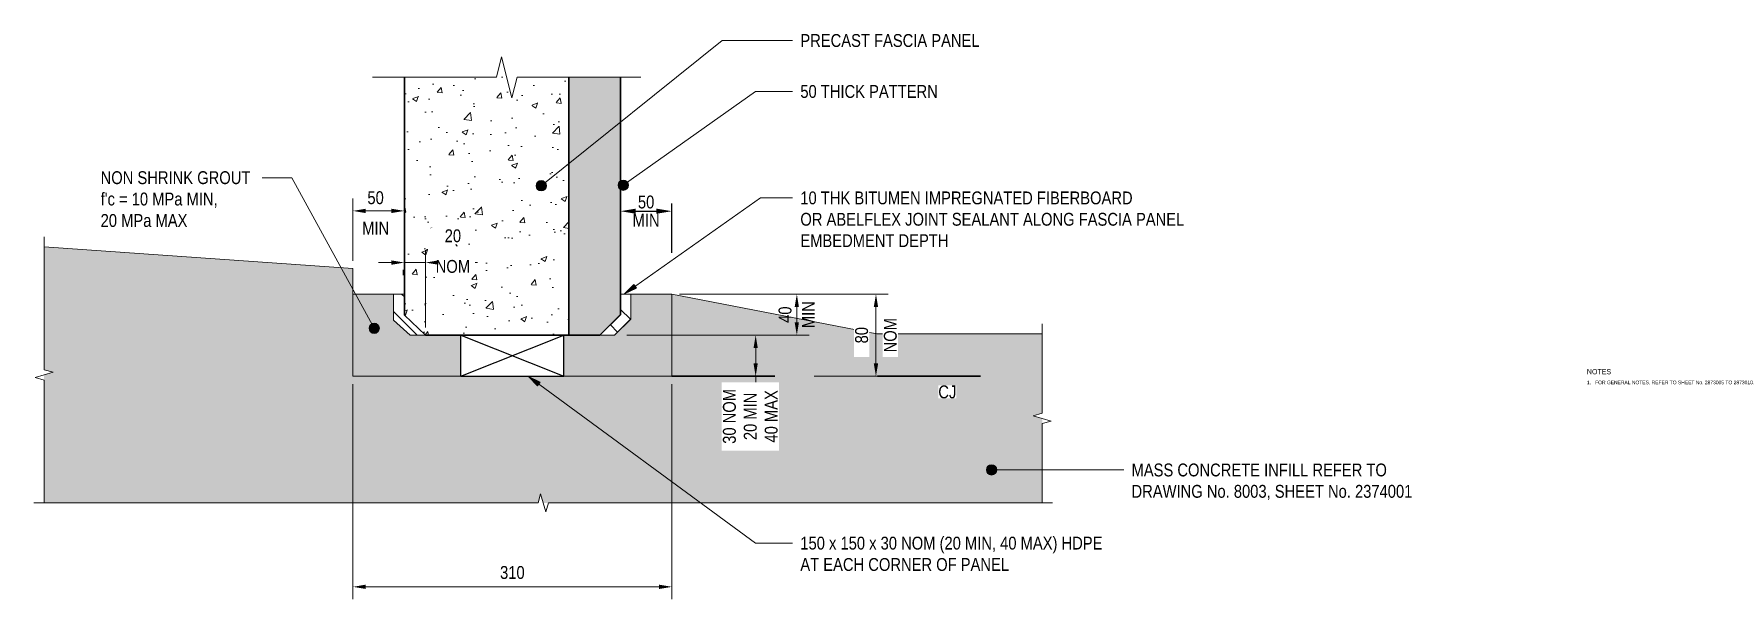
# Model space of a CAD drawing. Header units: metres. Extents: x 2.13 to 8.43, y 2.45 to 4.36.
# Drawn here: x 6.786 to 8.433, y 2.449 to 2.999 of the extents above; entities that cross this region are included whole.
import ezdxf

# ---------------------------------------------------------------- set-up
doc = ezdxf.new("R2010")
doc.units = ezdxf.units.M
doc.linetypes.add('Dash - Tight', pattern=[0.0045, 0.003, -0.0015])
doc.layers.get('Defpoints').update_dxf_attribs({"color": 41})
for name, color, linetype, lineweight in [('A-ANNO-DIMS', 7, 'Continuous', 9), ('A-DETL', 7, 'Continuous', 13), ('A-DETL-GENF', 7, 'Continuous', 9), ('G-ANNO-TEXT', 7, 'Continuous', 9)]:
    doc.layers.add(name, color=color, linetype=linetype, lineweight=lineweight)
doc.styles.add('Arial Narrow', font='ARIALN.TTF', dxfattribs={"height": 0.0125})
doc.styles.add('Arial Narrow_1', font='ARIALN.TTF', dxfattribs={"height": 0.0035})
doc.styles.add('Arial Narrow_2', font='ARIALN.TTF', dxfattribs={"height": 0.005})
doc.dimstyles.new('____ddd____', dxfattribs={"dimscale": 0.3048, "dimtxt": 0.012793, "dimasz": 0.049213, "dimexe": 0.024606, "dimexo": 0.016404, "dimgap": 0.008202, "dimtad": 1, "dimdec": 0, "dimlfac": 1000, "dimzin": 0, "dimdsep": 46, "dimtxsty": 'Arial Narrow', "dimsah": 1, "dimcen": 0.09, "dimaunit": 1, "dimadec": 4, "dimazin": 0, "dimtfac": 1, "dimtdec": 4, "dimtix": 1, "dimtmove": 0, "dimatfit": 3, "dimfxl": 1, "dimtvp": 1, "dimtolj": 1, "dimtzin": 0, "dimarcsym": 2})
doc.dimstyles.new('Dimension_Standard_O__mm_', dxfattribs={"dimscale": 0.3048, "dimtxt": 0.012793, "dimasz": 0.04101, "dimexe": 0.03937, "dimexo": 0.024606, "dimgap": 0.024606, "dimtad": 1, "dimdec": 0, "dimlfac": 1000, "dimzin": 0, "dimdsep": 46, "dimtxsty": 'Arial Narrow', "dimsah": 1, "dimcen": 0.09, "dimaunit": 1, "dimadec": 4, "dimazin": 0, "dimtfac": 1, "dimtdec": 4, "dimtix": 1, "dimtmove": 0, "dimatfit": 3, "dimfxl": 1, "dimtvp": 1, "dimtfill": 1, "dimtolj": 1, "dimtzin": 0, "dimlwd": 18, "dimlwe": 18, "dimarcsym": 2})
doc.dimstyles.new('Dimension_Standard_O__mm__1', dxfattribs={"dimscale": 0.3048, "dimtxt": 0.012793, "dimasz": 0.04101, "dimexe": 0.03937, "dimexo": 0.024606, "dimgap": 0.024606, "dimtad": 1, "dimdec": 0, "dimlfac": 1000, "dimzin": 0, "dimdsep": 46, "dimtxsty": 'Arial Narrow', "dimsah": 1, "dimcen": 0.09, "dimaunit": 1, "dimadec": 4, "dimazin": 0, "dimtfac": 1, "dimtdec": 4, "dimtix": 1, "dimtmove": 2, "dimatfit": 3, "dimfxl": 1, "dimtvp": 1, "dimtfill": 1, "dimtolj": 1, "dimtzin": 0, "dimlwd": 18, "dimlwe": 18, "dimarcsym": 2})
doc.dimstyles.new('Dimension_Standard_T__mm_', dxfattribs={"dimscale": 0.3048, "dimtxt": 0.012793, "dimasz": 0.04101, "dimexe": 0.03937, "dimexo": 0.024606, "dimgap": 0.016404, "dimtad": 1, "dimdec": 0, "dimlfac": 1000, "dimzin": 0, "dimdsep": 46, "dimtxsty": 'Arial Narrow', "dimsah": 1, "dimcen": 0.09, "dimaunit": 1, "dimadec": 4, "dimazin": 0, "dimtfac": 1, "dimtdec": 4, "dimtix": 1, "dimtmove": 0, "dimatfit": 3, "dimfxl": 1, "dimtvp": 1, "dimtolj": 1, "dimtzin": 0, "dimlwd": 18, "dimlwe": 18, "dimarcsym": 2})
pattern_1 = [(135, (6.696415, 0), (-0.01237437, -0.01237437), [])]

# ---------------------------------------------------------------- blocks, each defined once
blk = doc.blocks.new('BREAK LINE - INPUT VIEW SCALE_R13 - Std Break-8014834-DRG-2873197 - DETAIL A')
at = {"layer": 'A-DETL-GENF'}
for p, q in [((0.1055, 0.02), (0.1005, 0)), ((0.1155, -0.02), (0.1055, 0.02)), ((0.1005, 0), (-0.02, 0)), ((0.1205, 0), (0.1155, -0.02)), ((0.241, 0), (0.1205, 0))]:
    blk.add_line(p, q, dxfattribs=at)
blk = doc.blocks.new('SC_DET_BREAK LINE - Std Break-8015548-DRG-2873197 - DETAIL A')
at = {"layer": 'A-DETL-GENF', "lineweight": 13}
for p, q in [((0.1195, 0), (-0.01, 0)), ((0.122, 0.0087), (0.1195, 0)), ((0.127, -0.0088), (0.122, 0.0087)), ((0.1295, 0), (0.127, -0.0088)), ((0.2491, 0), (0.1295, 0))]:
    blk.add_line(p, q, dxfattribs=at)
blk = doc.blocks.new('SC_DET_BREAK LINE - Std Break-8015549-DRG-2873197 - DETAIL A')
at = {"layer": 'A-DETL-GENF', "lineweight": 13}
for p, q in [((-0.01, 0), (0.0772, 0)), ((0.0772, 0), (0.0797, -0.0088)), ((0.0797, -0.0088), (0.0847, 0.0087)), ((0.0847, 0.0087), (0.0872, 0)), ((0.0872, 0), (0.1644, 0))]:
    blk.add_line(p, q, dxfattribs=at)
blk = doc.blocks.new('SC_DET_BREAK LINE - Std Break-8015550-DRG-2873197 - DETAIL A')
at = {"layer": 'A-DETL-GENF', "lineweight": 13}
for p, q in [((0.4801, 0), (-0.01, 0)), ((0.4826, 0.0087), (0.4801, 0)), ((0.4876, -0.0088), (0.4826, 0.0087)), ((0.4901, 0), (0.4876, -0.0088)), ((0.9801, 0), (0.4901, 0))]:
    blk.add_line(p, q, dxfattribs=at)
blk = doc.blocks.new('DIMBLOCK23-DRG-2873197 - DETAIL A')
at = {"layer": 'A-ANNO-DIMS', "color": 0, "lineweight": 18, "transparency": 16777216}
for p, q in [((7.4138, 2.7455), (7.5398, 2.7455)), ((7.5278, 2.718), (7.5278, 2.733)), ((7.3624, 2.7055), (7.5398, 2.7055))]:
    blk.add_line(p, q, dxfattribs=at)
at = {"layer": 'A-ANNO-DIMS', "color": 0, "transparency": 16777216}
for points in [[(7.5257, 2.733), (7.5298, 2.733), (7.5278, 2.7455)], [(7.5257, 2.718), (7.5298, 2.718), (7.5278, 2.7055)]]:
    blk.add_solid(points, dxfattribs=at)
at = {"layer": 'Defpoints', "color": 0, "transparency": 16777216}
for p in [(7.4063, 2.7455), (7.5278, 2.7455), (7.3549, 2.7055)]:
    blk.add_point(p, dxfattribs=at)
at = {"layer": 'A-ANNO-DIMS', "color": 0, "lineweight": 18, "transparency": 16777216, "char_height": 0.0125, "width": 0.031678, "attachment_point": 5, "rotation": 90, "style": 'Arial Narrow'}
for s, insert in [('\\A1;MIN', (7.539, 2.7255)), ('\\A1;40', (7.5164, 2.7255))]:
    blk.add_mtext(s, dxfattribs=dict(at, insert=insert))
blk = doc.blocks.new('DIMBLOCK24-DRG-2873197 - DETAIL A')
at = {"layer": 'A-ANNO-DIMS', "color": 0, "lineweight": 18, "transparency": 16777216}
for p, q in [((7.3679, 2.7055), (7.4998, 2.7055)), ((7.4878, 2.678), (7.4878, 2.693)), ((7.4826, 2.6655), (7.4998, 2.6655))]:
    blk.add_line(p, q, dxfattribs=at)
at = {"layer": 'A-ANNO-DIMS', "color": 0, "transparency": 16777216}
blk.add_solid([(7.4857, 2.693), (7.4898, 2.693), (7.4878, 2.7055)], dxfattribs=at)
at = {"layer": 'Defpoints', "color": 0, "transparency": 16777216}
for p in [(7.3604, 2.7055), (7.4878, 2.7055)]:
    blk.add_point(p, dxfattribs=at)
at = {"layer": 'A-ANNO-DIMS', "color": 0, "lineweight": 18, "transparency": 16777216, "insert": (7.4826, 2.6265), "char_height": 0.0125, "width": 0.064015, "attachment_point": 5, "rotation": 90, "line_spacing_factor": 0.974696, "style": 'Arial Narrow', "bg_fill": 3, "box_fill_scale": 1.1, "bg_fill_color": 256, "bg_fill_true_color": 13158600, "bg_fill_transparency": 0}
blk.add_mtext('\\A1;30 NOM\\P20 MIN\\P40 MAX', dxfattribs=at)
at = {"layer": 'A-ANNO-DIMS', "color": 0, "transparency": 16777216}
blk.add_solid([(7.4857, 2.678), (7.4898, 2.678), (7.4878, 2.6655)], dxfattribs=at)
at = {"layer": 'Defpoints', "color": 0, "transparency": 16777216}
blk.add_point((7.4751, 2.6655), dxfattribs=at)
blk = doc.blocks.new('DIMBLOCK25-DRG-2873197 - DETAIL A')
at = {"layer": 'A-ANNO-DIMS', "color": 0, "lineweight": 18, "transparency": 16777216}
for p, q in [((7.1668, 2.713), (7.1668, 2.7882)), ((7.1338, 2.7762), (7.1213, 2.7762)), ((7.1463, 2.7775), (7.1463, 2.7642)), ((7.1793, 2.7762), (7.1918, 2.7762))]:
    blk.add_line(p, q, dxfattribs=at)
at = {"layer": 'A-ANNO-DIMS', "color": 0, "transparency": 16777216}
blk.add_solid([(7.1338, 2.7783), (7.1338, 2.7741), (7.1463, 2.7762)], dxfattribs=at)
at = {"layer": 'Defpoints', "color": 0, "transparency": 16777216}
for p in [(7.1463, 2.785), (7.1668, 2.7055)]:
    blk.add_point(p, dxfattribs=at)
at = {"layer": 'A-ANNO-DIMS', "color": 0, "lineweight": 18, "transparency": 16777216, "insert": (7.1935, 2.8022), "char_height": 0.0125, "width": 0.040206, "attachment_point": 5, "line_spacing_factor": 0.974696, "style": 'Arial Narrow', "bg_fill": 3, "box_fill_scale": 1.1, "bg_fill_color": 256, "bg_fill_true_color": 13158600, "bg_fill_transparency": 0}
blk.add_mtext('\\A1;20', dxfattribs=at)
at = {"layer": 'A-ANNO-DIMS', "color": 0, "lineweight": 18, "transparency": 16777216, "insert": (7.1935, 2.7724), "char_height": 0.0125, "width": 0.040206, "attachment_point": 5, "style": 'Arial Narrow', "bg_fill": 3, "box_fill_scale": 1.1, "bg_fill_color": 256, "bg_fill_true_color": 13158600, "bg_fill_transparency": 0}
blk.add_mtext('\\A1;NOM', dxfattribs=at)
at = {"layer": 'A-ANNO-DIMS', "color": 0, "lineweight": 18, "transparency": 16777216}
blk.add_line((7.1463, 2.7762), (7.1668, 2.7762), dxfattribs=at)
at = {"layer": 'A-ANNO-DIMS', "color": 0, "transparency": 16777216}
blk.add_solid([(7.1793, 2.7783), (7.1793, 2.7741), (7.1668, 2.7762)], dxfattribs=at)
at = {"layer": 'Defpoints', "color": 0, "transparency": 16777216}
blk.add_point((7.1668, 2.7762), dxfattribs=at)
blk = doc.blocks.new('DIMBLOCK26-DRG-2873197 - DETAIL A')
at = {"layer": 'A-ANNO-DIMS', "color": 0, "lineweight": 18, "transparency": 16777216}
for p, q in [((7.4138, 2.7455), (7.6167, 2.7455)), ((7.6047, 2.678), (7.6047, 2.733)), ((7.5447, 2.6655), (7.6167, 2.6655))]:
    blk.add_line(p, q, dxfattribs=at)
at = {"layer": 'A-ANNO-DIMS', "color": 0, "transparency": 16777216}
for points in [[(7.6026, 2.733), (7.6068, 2.733), (7.6047, 2.7455)], [(7.6026, 2.678), (7.6068, 2.678), (7.6047, 2.6655)]]:
    blk.add_solid(points, dxfattribs=at)
at = {"layer": 'Defpoints', "color": 0, "transparency": 16777216}
for p in [(7.4063, 2.7455), (7.6047, 2.7455), (7.5372, 2.6655)]:
    blk.add_point(p, dxfattribs=at)
at = {"layer": 'A-ANNO-DIMS', "color": 0, "lineweight": 18, "transparency": 16777216, "char_height": 0.0125, "width": 0.040206, "attachment_point": 5, "rotation": 90, "style": 'Arial Narrow', "bg_fill": 3, "box_fill_scale": 1.1, "bg_fill_color": 256, "bg_fill_true_color": 13158600, "bg_fill_transparency": 0}
for s, insert in [('\\A1;80', (7.5908, 2.7055)), ('\\A1;NOM', (7.6187, 2.7055))]:
    blk.add_mtext(s, dxfattribs=dict(at, insert=insert))
blk = doc.blocks.new('DIMBLOCK27-DRG-2873197 - DETAIL A')
at = {"layer": 'A-ANNO-DIMS', "color": 0, "lineweight": 18, "transparency": 16777216}
for p, q in [((7.0963, 2.7779), (7.0963, 2.8385)), ((7.1088, 2.8265), (7.1338, 2.8265)), ((7.1463, 2.8279), (7.1463, 2.8145))]:
    blk.add_line(p, q, dxfattribs=at)
at = {"layer": 'A-ANNO-DIMS', "color": 0, "transparency": 16777216}
for points in [[(7.1088, 2.8286), (7.1088, 2.8244), (7.0963, 2.8265)], [(7.1338, 2.8286), (7.1338, 2.8244), (7.1463, 2.8265)]]:
    blk.add_solid(points, dxfattribs=at)
at = {"layer": 'Defpoints', "color": 0, "transparency": 16777216}
for p in [(7.1463, 2.8354), (7.1463, 2.8265), (7.0963, 2.7704)]:
    blk.add_point(p, dxfattribs=at)
at = {"layer": 'A-ANNO-DIMS', "color": 0, "lineweight": 18, "transparency": 16777216, "insert": (7.1213, 2.8389), "char_height": 0.0125, "attachment_point": 5, "style": 'Arial Narrow'}
blk.add_mtext('\\A1;\u200e', dxfattribs=at)
blk = doc.blocks.new('DIMBLOCK28-DRG-2873197 - DETAIL A')
at = {"layer": 'A-ANNO-DIMS', "color": 0, "lineweight": 18, "transparency": 16777216}
for p, q in [((7.0963, 2.658), (7.0963, 2.4486)), ((7.4063, 2.658), (7.4063, 2.4486)), ((7.1088, 2.4606), (7.3938, 2.4606))]:
    blk.add_line(p, q, dxfattribs=at)
at = {"layer": 'A-ANNO-DIMS', "color": 0, "transparency": 16777216}
for points in [[(7.1088, 2.4627), (7.1088, 2.4585), (7.0963, 2.4606)], [(7.3938, 2.4627), (7.3938, 2.4585), (7.4063, 2.4606)]]:
    blk.add_solid(points, dxfattribs=at)
at = {"layer": 'Defpoints', "color": 0, "transparency": 16777216}
for p in [(7.0963, 2.6655), (7.4063, 2.6655), (7.4063, 2.4606)]:
    blk.add_point(p, dxfattribs=at)
at = {"layer": 'A-ANNO-DIMS', "color": 0, "lineweight": 18, "transparency": 16777216, "insert": (7.2513, 2.4745), "char_height": 0.0125, "width": 0.02851, "attachment_point": 5, "style": 'Arial Narrow', "bg_fill": 3, "box_fill_scale": 1.1, "bg_fill_color": 256, "bg_fill_true_color": 13158600, "bg_fill_transparency": 0}
blk.add_mtext('\\A1;310', dxfattribs=at)
blk = doc.blocks.new('DIMBLOCK29-DRG-2873197 - DETAIL A')
at = {"layer": 'A-ANNO-DIMS', "color": 0, "lineweight": -2, "transparency": 16777216}
for p, q in [((7.4063, 2.7858), (7.4063, 2.8337)), ((7.3563, 2.8318), (7.3563, 2.8187)), ((7.3713, 2.8262), (7.3913, 2.8262))]:
    blk.add_line(p, q, dxfattribs=at)
at = {"layer": 'A-ANNO-DIMS', "color": 0, "transparency": 16777216}
for points in [[(7.3713, 2.8287), (7.3713, 2.8237), (7.3563, 2.8262)], [(7.3913, 2.8287), (7.3913, 2.8237), (7.4063, 2.8262)]]:
    blk.add_solid(points, dxfattribs=at)
at = {"layer": 'Defpoints', "color": 0, "transparency": 16777216}
for p in [(7.3563, 2.8368), (7.4063, 2.8262), (7.4063, 2.7808)]:
    blk.add_point(p, dxfattribs=at)
at = {"layer": 'A-ANNO-DIMS', "color": 0, "transparency": 16777216, "char_height": 0.0125, "width": 0.031678, "attachment_point": 5, "style": 'Arial Narrow'}
for s, insert in [('\\A1;50', (7.3813, 2.8351)), ('\\A1;MIN', (7.3813, 2.8174))]:
    blk.add_mtext(s, dxfattribs=dict(at, insert=insert))

msp = doc.modelspace()

# ---------------------------------------------------------------- hatches: boundary and pattern name
at = {"layer": 'A-DETL-GENF'}
h = msp.add_hatch(dxfattribs=at)
h.set_pattern_fill('FP_1', color=256, style=0, pattern_type=2)
h.set_pattern_definition([(50, (6.696415, 0), (0.0578379, -0.0050617), [0.00605, -0.06653]), (355, (6.696415, 0), (-0.0111861, 0.0606557), [0.00484, -0.05323]), (100.451, (6.701235, -0.00042), (0.0466592, 0.055596), [0.00514, -0.05654]), (46.184, (6.696415, 0.01613), (0.0860733, -0.0133493), [0.00907, -0.0998]), (96.636, (6.703585, 0.01502), (0.0753769, 0.078557), [0.00771, -0.08482]), (351.184, (6.696415, 0.01613), (0.07538, 0.0785552), [0.00726, -0.07984]), (21, (6.704475, 0.0121), (0.0481322, -0.0324674), [0.00605, -0.06653]), (326, (6.704475, 0.0121), (0.0196229, 0.0584738), [0.00484, -0.05323]), (71.451, (6.708495, 0.00939), (0.0677626, 0.0260046), [0.00514, -0.05654]), (37.5, (6.696415, 0), (0.00098085, 0.02684441), [0.00017, -0.05241, 0.00017, -0.05386, -0.05343]), (37.5, (6.696415, 0), (0.00098085, 0.02684441), [-0.10661, 0.00017, -0.05326]), (7.5, (6.696415, 0), (0.02121926, 0.03181182), [0.00017, -0.03064, 0.00017, -0.0512, -0.02036]), (7.5, (6.696415, 0), (0.02121926, 0.03181182), [-0.08218, 0.00017, -0.0202]), (327.5, (6.678435, 0), (0.04305574, -0.00181865), [0.00017, -0.01999, 0.00017, -0.06274, -0.08347]), (327.5, (6.678435, 0), (0.04305574, -0.00181865), [-0.08306, 0.00017, -0.0833]), (317.5, (6.670365, 0), (0.04703326, 0.00807673), [0.00017, -0.02604, 0.00017, -0.04161, -0.05927]), (317.5, (6.670365, 0), (0.04703326, 0.00807673), [-0.06798, 0.00017, -0.05911])])
h.paths.add_polyline_path([(7.2785, 2.7055), (7.3063, 2.7055), (7.3063, 2.9566), (7.2557, 2.9566), (7.2507, 2.9366), (7.2407, 2.9766), (7.2357, 2.9566), (7.1463, 2.9566), (7.1463, 2.7249), (7.1668, 2.7055), (7.2013, 2.7055)])
at = {"layer": 'A-DETL-GENF', "true_color": 0xd6ccbe}
msp.add_hatch(color=9, dxfattribs=at).paths.add_polyline_path([(7.3063, 2.7055), (7.3363, 2.7055), (7.3563, 2.7254), (7.3563, 2.9566), (7.3063, 2.9566), (7.3063, 2.7254)])
at = {"layer": 'A-DETL-GENF'}
h = msp.add_hatch(dxfattribs=at)
h.set_pattern_fill('FP_4', color=256, style=0, pattern_type=2)
h.set_pattern_definition([(50, (6.696415, 0), (0.02313976, -0.00202854), [0.00242, -0.02661]), (355, (6.696415, 0), (-0.00447244, 0.02426212), [0.00194, -0.02129]), (100.451, (6.698345, -0.00017), (0.01866457, 0.02224468), [0.00206, -0.02262]), (46.184, (6.696415, 0.00645), (0.03442657, -0.0053426), [0.00363, -0.03992]), (96.636, (6.699285, 0.00601), (0.0301505, 0.03142477), [0.00308, -0.03393]), (351.184, (6.696415, 0.00645), (0.03015173, 0.0314201), [0.0029, -0.03194]), (21, (6.699645, 0.00484), (0.01925503, -0.01299257), [0.00242, -0.02661]), (326, (6.699645, 0.00484), (0.00785083, 0.02338841), [0.00194, -0.02129]), (71.451, (6.701245, 0.00376), (0.02710884, 0.01040687), [0.00206, -0.02262]), (37.5, (6.696415, 0), (0.000393926, 0.010738981), [0.00017, -0.02086, 0.00017, -0.02145, -0.02137]), (37.5, (6.696415, 0), (0.000393926, 0.010738981), [-0.04265, 0.00017, -0.0212]), (7.5, (6.696415, 0), (0.008481493, 0.01272593), [0.00017, -0.01215, 0.00017, -0.02038, -0.00815]), (7.5, (6.696415, 0), (0.008481493, 0.01272593), [-0.03287, 0.00017, -0.00798]), (327.5, (6.689225, 0), (0.017217235, -0.000724235), [0.00017, -0.0079, 0.00017, -0.02499, -0.03339]), (327.5, (6.689225, 0), (0.017217235, -0.000724235), [-0.03323, 0.00017, -0.03322]), (317.5, (6.685995, 0), (0.01881343, 0.003227865), [0.00017, -0.01032, 0.00017, -0.01654, -0.02371]), (317.5, (6.685995, 0), (0.01881343, 0.003227865), [-0.02719, 0.00017, -0.02354])])
h.paths.add_polyline_path([(7.6055, 2.5423), (7.7663, 2.5423), (7.7663, 2.6245), (7.7576, 2.627), (7.7663, 2.6295), (7.7663, 2.7067), (7.6055, 2.7067), (7.4063, 2.7455), (7.4063, 2.6655), (7.0963, 2.6655), (7.0963, 2.7704), (6.7962, 2.7914), (6.7962, 2.6719), (6.805, 2.6694), (6.7962, 2.6669), (6.7962, 2.5423), (7.2763, 2.5423), (7.2788, 2.5511), (7.2813, 2.5423), (7.4948, 2.5423)])
at = {"layer": 'A-DETL-GENF', "true_color": 0xc0c0c0}
h = msp.add_hatch(color=9, dxfattribs=at)
h.paths.add_polyline_path([(7.3063, 2.6655), (7.4063, 2.6655), (7.4063, 2.7455), (7.3663, 2.7455), (7.3663, 2.7212), (7.3505, 2.7055), (7.3013, 2.7055), (7.3013, 2.6655)])
h.paths.add_polyline_path([(7.1358, 2.6655), (7.2013, 2.6655), (7.2013, 2.7055), (7.1519, 2.7055), (7.1358, 2.72), (7.1358, 2.7455), (7.0963, 2.7455), (7.0963, 2.6655)])
at = {"layer": 'A-DETL-GENF'}
h = msp.add_hatch(dxfattribs=at)
h.set_pattern_fill('FP_5', color=256, style=0, pattern_type=2)
h.set_pattern_definition(pattern_1)
h.paths.add_polyline_path([(7.1668, 2.7055), (7.1463, 2.7249), (7.1463, 2.7455), (7.1358, 2.7455), (7.1358, 2.72), (7.1519, 2.7055)])
h = msp.add_hatch(dxfattribs=at)
h.set_pattern_fill('FP_5', color=256, style=0, pattern_type=2)
h.set_pattern_definition(pattern_1)
h.paths.add_polyline_path([(7.3363, 2.7055), (7.3505, 2.7055), (7.3663, 2.7212), (7.3663, 2.7455), (7.3564, 2.7455), (7.3564, 2.7256), (7.3505, 2.7196)])
at = {"layer": 'G-ANNO-TEXT'}
h = msp.add_hatch(color=256, dxfattribs=at)
edge = h.paths.add_edge_path()
edge.add_arc((7.2794, 2.851), 0.005, 0, 360)
h = msp.add_hatch(color=256, dxfattribs=at)
edge = h.paths.add_edge_path()
edge.add_arc((7.3591, 2.8515), 0.005, 0, 360)
for points in [[(7.3603, 2.7458), (7.3718, 2.7512), (7.3692, 2.7548)], [(7.2669, 2.6653), (7.2757, 2.6561), (7.2783, 2.6597)]]:
    msp.add_hatch(color=256, dxfattribs=at).paths.add_polyline_path(points)
h = msp.add_hatch(color=256, dxfattribs=at)
edge = h.paths.add_edge_path()
edge.add_arc((7.117, 2.7122), 0.005, 0, 360)
h = msp.add_hatch(color=256, dxfattribs=at)
edge = h.paths.add_edge_path()
edge.add_arc((7.7171, 2.5744), 0.005, 0, 360)

# ---------------------------------------------------------------- linework, layer by layer
at = {"layer": 'A-DETL', "lineweight": 35}
for p, q in [((7.1463, 2.9568), (7.1463, 2.7249)), ((7.1463, 2.9566), (7.1463, 2.7249)), ((7.3063, 2.9568), (7.3063, 2.7055)), ((7.3063, 2.7055), (7.3063, 2.9566)), ((7.3063, 2.9566), (7.3063, 2.7055)), ((7.3063, 2.9566), (7.3063, 2.7055)), ((7.3063, 2.7055), (7.3063, 2.9566)), ((7.3563, 2.7254), (7.3563, 2.9566)), ((7.1463, 2.7249), (7.1668, 2.7055)), ((7.3363, 2.7055), (7.3563, 2.7254)), ((7.3563, 2.7254), (7.3363, 2.7055)), ((7.1668, 2.7055), (7.3063, 2.7055)), ((7.1773, 2.7055), (7.3063, 2.7055)), ((7.1773, 2.7055), (7.3363, 2.7055)), ((7.1773, 2.7055), (7.3063, 2.7055)), ((7.3063, 2.7055), (7.3363, 2.7055))]:
    msp.add_line(p, q, dxfattribs=at)
at = {"layer": 'A-DETL', "color": 8, "lineweight": 18, "true_color": 0x808080}
for p, q in [((7.0963, 2.7704), (6.7962, 2.7914)), ((7.6055, 2.7067), (7.4063, 2.7455)), ((7.7663, 2.7067), (7.6055, 2.7067))]:
    msp.add_line(p, q, dxfattribs=at)
at = {"layer": 'A-DETL', "lineweight": 9}
for p, q in [((7.0963, 2.6655), (7.0963, 2.7704)), ((7.1463, 2.7455), (7.1358, 2.7455)), ((7.1358, 2.7455), (7.1358, 2.72)), ((7.1463, 2.7249), (7.1463, 2.7455)), ((7.3664, 2.7455), (7.3564, 2.7455)), ((7.3564, 2.7455), (7.3564, 2.7256)), ((7.3664, 2.7214), (7.3664, 2.7455)), ((7.4063, 2.7455), (7.4063, 2.6655)), ((7.1358, 2.72), (7.1519, 2.7055)), ((7.1668, 2.7055), (7.1463, 2.7249)), ((7.3564, 2.7256), (7.3363, 2.7055)), ((7.3505, 2.7055), (7.3664, 2.7214)), ((7.1519, 2.7055), (7.1668, 2.7055)), ((7.3363, 2.7055), (7.3505, 2.7055)), ((7.4063, 2.6655), (7.0963, 2.6655))]:
    msp.add_line(p, q, dxfattribs=at)
at = {"layer": 'A-DETL', "lineweight": 18}
for p, q in [((7.0963, 2.7704), (7.0963, 2.6655)), ((7.1791, 2.7762), (7.2175, 2.7762)), ((7.4063, 2.7455), (7.4063, 2.6655)), ((7.0963, 2.6655), (7.4063, 2.6655)), ((7.4878, 2.6655), (7.4878, 2.6005))]:
    msp.add_line(p, q, dxfattribs=at)
at = {"layer": 'A-DETL', "color": 7, "lineweight": 9, "true_color": 0xffffff}
msp.add_line((7.1451, 2.769), (7.1451, 2.764), dxfattribs=at)
at = {"layer": 'A-DETL', "color": 8, "true_color": 0x808080}
for p, q in [((7.1358, 2.7455), (7.0963, 2.7455)), ((7.0963, 2.7455), (7.0963, 2.6655)), ((7.3663, 2.7455), (7.3663, 2.7212)), ((7.4063, 2.7455), (7.3663, 2.7455)), ((7.4063, 2.6655), (7.4063, 2.7455)), ((7.3663, 2.7212), (7.3505, 2.7055)), ((7.2013, 2.7055), (7.1519, 2.7055)), ((7.2013, 2.6655), (7.2013, 2.7055)), ((7.3505, 2.7055), (7.3013, 2.7055)), ((7.3013, 2.7055), (7.3013, 2.6655)), ((7.0963, 2.6655), (7.2013, 2.6655)), ((7.3013, 2.6655), (7.4063, 2.6655))]:
    msp.add_line(p, q, dxfattribs=at)
at = {"layer": 'A-DETL', "lineweight": 25}
for p, q in [((7.2013, 2.7055), (7.3013, 2.7055)), ((7.2013, 2.6655), (7.2013, 2.7055)), ((7.2013, 2.6655), (7.3013, 2.7055)), ((7.2013, 2.7055), (7.3013, 2.6655)), ((7.3013, 2.6655), (7.3013, 2.7055)), ((7.2013, 2.6655), (7.3013, 2.6655))]:
    msp.add_line(p, q, dxfattribs=at)
at = {"layer": 'A-DETL', "linetype": 'Dash - Tight', "lineweight": 35}
msp.add_line((7.4063, 2.6655), (7.7663, 2.6655), dxfattribs=at)
at = {"layer": 'G-ANNO-TEXT'}
for p, q in [((7.2794, 2.851), (7.4553, 2.9924)), ((7.4553, 2.9924), (7.5237, 2.9924)), ((7.3591, 2.8515), (7.4877, 2.9428)), ((7.4877, 2.9428), (7.5237, 2.9428)), ((7.0115, 2.8588), (7.0081, 2.8588)), ((7.0371, 2.8588), (7.0115, 2.8588)), ((7.3603, 2.7458), (7.4926, 2.8392)), ((7.4926, 2.8392), (7.5237, 2.8392)), ((7.3692, 2.7548), (7.3603, 2.7458)), ((7.3603, 2.7458), (7.3718, 2.7512)), ((7.3718, 2.7512), (7.3692, 2.7548)), ((7.2669, 2.6653), (7.2757, 2.6561)), ((7.2783, 2.6597), (7.2669, 2.6653)), ((7.2757, 2.6561), (7.2783, 2.6597)), ((7.7171, 2.5744), (7.8456, 2.5744)), ((7.4877, 2.5032), (7.5237, 2.5032))]:
    msp.add_line(p, q, dxfattribs=at)
for centre in [(7.2794, 2.851), (7.3591, 2.8515), (7.7171, 2.5744)]:
    msp.add_circle(centre, 0.005, dxfattribs=at)

# ---------------------------------------------------------------- block references
at = {"layer": 'A-DETL-GENF'}
for name, p, rotation in [('BREAK LINE - INPUT VIEW SCALE_R13 - Std Break-8014834-DRG-2873197 - DETAIL A', (7.3563, 2.9566), 180), ('SC_DET_BREAK LINE - Std Break-8015548-DRG-2873197 - DETAIL A', (6.7962, 2.7914), 269.9999999999999), ('SC_DET_BREAK LINE - Std Break-8015549-DRG-2873197 - DETAIL A', (7.7663, 2.7067), 270)]:
    msp.add_blockref(name, p, dxfattribs=dict(at, rotation=rotation))
msp.add_blockref('SC_DET_BREAK LINE - Std Break-8015550-DRG-2873197 - DETAIL A', (6.7962, 2.5423), dxfattribs=at)

# ---------------------------------------------------------------- texts
at = {"layer": 'G-ANNO-TEXT', "insert": (8.2957, 2.6613), "char_height": 0.0035, "attachment_point": 1, "style": 'Arial Narrow_1', "bg_fill": 3, "box_fill_scale": 1, "bg_fill_color": 256, "bg_fill_true_color": 13158600, "bg_fill_transparency": 0}
msp.add_mtext('1.', dxfattribs=at)

# ---------------------------------------------------------------- dimensions: what is measured, and where the dimension line sits
at = {"layer": 'A-ANNO-DIMS'}
dim = msp.add_linear_dim(base=(7.4063, 2.8262), p1=(7.3563, 2.8368), p2=(7.4063, 2.7808), text='<>\\XMIN', dimstyle='____ddd____', override={"dimpost": '<>', "dimfxl": 0.075106}, dxfattribs=at)
dim.commit()
dim.dimension.update_dxf_attribs({"geometry": 'DIMBLOCK29-DRG-2873197 - DETAIL A', "text_midpoint": (7.3813, 2.8262)})
at = {"layer": 'A-ANNO-DIMS', "lineweight": 18}
dim = msp.add_linear_dim(base=(7.5278, 2.7455), p1=(7.3549, 2.7055), p2=(7.4063, 2.7455), angle=90, text='<>\\XMIN', dimstyle='Dimension_Standard_T__mm_', override={"dimpost": '<>', "dimfxl": 0.065119}, dxfattribs=at)
dim.commit()
dim.dimension.update_dxf_attribs({"geometry": 'DIMBLOCK23-DRG-2873197 - DETAIL A', "text_midpoint": (7.5278, 2.7255)})

# ---------------------------------------------------------------- next in the draw order: texts
at = {"layer": 'G-ANNO-TEXT', "attachment_point": 1, "bg_fill": 3, "box_fill_scale": 1, "bg_fill_color": 256, "bg_fill_true_color": 13158600, "bg_fill_transparency": 0}
for s, insert, char_height, style in [('PRECAST FASCIA PANEL', (7.5312, 2.9986), 0.0125, 'Arial Narrow'), ('50 THICK PATTERN', (7.5312, 2.949), 0.0125, 'Arial Narrow'), ('NON SHRINK GROUT ', (6.8511, 2.8651), 0.0125, 'Arial Narrow'), ('10 THK BITUMEN IMPREGNATED FIBERBOARD ', (7.5312, 2.8454), 0.0125, 'Arial Narrow'), ('CJ', (7.6653, 2.6566), 0.0125, 'Arial Narrow'), ('FOR GENERAL NOTES, REFER TO SHEET No. 2873005 TO 2873010.', (8.3037, 2.6613), 0.0035, 'Arial Narrow_1'), ('MASS CONCRETE INFILL REFER TO ', (7.8531, 2.5806), 0.0125, 'Arial Narrow'), ('150 x 150 x 30 NOM (20 MIN, 40 MAX) HDPE  ', (7.5312, 2.5094), 0.0125, 'Arial Narrow')]:
    msp.add_mtext(s, dxfattribs=dict(at, insert=insert, char_height=char_height, style=style))

# ---------------------------------------------------------------- next in the draw order: dimensions: what is measured, and where the dimension line sits
at = {"layer": 'A-ANNO-DIMS', "lineweight": 18}
dim = msp.add_linear_dim(base=(7.16676, 2.77617), p1=(7.14627, 2.78501), p2=(7.16676, 2.70545), text='<>\\XNOM', dimstyle='Dimension_Standard_O__mm__1', override={"dimpost": '<>', "dimfxl": 0.082156}, dxfattribs=at)
dim.commit()
dim.dimension.update_dxf_attribs({"geometry": 'DIMBLOCK25-DRG-2873197 - DETAIL A', "text_midpoint": (7.19353, 2.78639), "dimtype": 160})
dim = msp.add_linear_dim(base=(7.4878, 2.7055), p1=(7.4751, 2.6655), p2=(7.3604, 2.7055), angle=90, text='30 NOM\\P20 MIN\\X40 MAX', dimstyle='Dimension_Standard_O__mm__1', override={"dimpost": '<>', "dimfxl": 0.121479}, dxfattribs=at)
dim.commit()
dim.dimension.update_dxf_attribs({"geometry": 'DIMBLOCK24-DRG-2873197 - DETAIL A', "text_midpoint": (7.4826, 2.6265), "dimtype": 160, "text_rotation": 90})

# ---------------------------------------------------------------- next in the draw order: linework, layer by layer
at = {"layer": 'G-ANNO-TEXT'}
for p, q in [((7.117, 2.7122), (7.0371, 2.8588)), ((7.2669, 2.6653), (7.4877, 2.5032))]:
    msp.add_line(p, q, dxfattribs=at)
msp.add_circle((7.117, 2.7122), 0.005, dxfattribs=at)

# ---------------------------------------------------------------- next in the draw order: texts
at = {"layer": 'G-ANNO-TEXT', "attachment_point": 1, "bg_fill": 3, "box_fill_scale": 1, "bg_fill_color": 256, "bg_fill_true_color": 13158600, "bg_fill_transparency": 0}
for s, insert, char_height, style in [("f'c = 10 MPa MIN, ", (6.8511, 2.8443), 0.0125, 'Arial Narrow'), ('OR ABELFLEX JOINT SEALANT ALONG FASCIA PANEL ', (7.5312, 2.8246), 0.0125, 'Arial Narrow'), ('NOTES', (8.2957, 2.6725), 0.005, 'Arial Narrow_2'), ('DRAWING No. 8003, SHEET No. 2374001', (7.8531, 2.5598), 0.0125, 'Arial Narrow'), ('AT EACH CORNER OF PANEL', (7.5312, 2.4886), 0.0125, 'Arial Narrow')]:
    msp.add_mtext(s, dxfattribs=dict(at, insert=insert, char_height=char_height, style=style))

# ---------------------------------------------------------------- next in the draw order: dimensions: what is measured, and where the dimension line sits
at = {"layer": 'A-ANNO-DIMS', "lineweight": 18}
dim = msp.add_linear_dim(base=(7.1463, 2.8265), p1=(7.0963, 2.7704), p2=(7.1463, 2.8354), text='\u200e', dimstyle='Dimension_Standard_T__mm_', override={"dimpost": '<>', "dimfxl": 0.081987}, dxfattribs=at)
dim.commit()
dim.dimension.update_dxf_attribs({"geometry": 'DIMBLOCK27-DRG-2873197 - DETAIL A', "text_midpoint": (7.1213, 2.8389)})

# ---------------------------------------------------------------- next in the draw order: texts
at = {"layer": 'G-ANNO-TEXT', "char_height": 0.0125, "attachment_point": 1, "style": 'Arial Narrow', "bg_fill": 3, "box_fill_scale": 1, "bg_fill_color": 256, "bg_fill_true_color": 13158600, "bg_fill_transparency": 0}
for s, insert in [('50', (7.1104, 2.8456)), ('20 MPa MAX', (6.8511, 2.8234)), ('MIN', (7.1053, 2.8159)), ('EMBEDMENT DEPTH', (7.5312, 2.8038))]:
    msp.add_mtext(s, dxfattribs=dict(at, insert=insert))

# ---------------------------------------------------------------- next in the draw order: dimensions: what is measured, and where the dimension line sits
at = {"layer": 'A-ANNO-DIMS', "lineweight": 18}
dim = msp.add_linear_dim(base=(7.6047, 2.7455), p1=(7.5372, 2.6655), p2=(7.4063, 2.7455), angle=90, text='<>\\XNOM', dimstyle='Dimension_Standard_O__mm_', override={"dimpost": '<>', "dimfxl": 0.153406}, dxfattribs=at)
dim.commit()
dim.dimension.update_dxf_attribs({"geometry": 'DIMBLOCK26-DRG-2873197 - DETAIL A', "text_midpoint": (7.6047, 2.7055)})

# ---------------------------------------------------------------- next in the draw order: dimensions: what is measured, and where the dimension line sits
dim = msp.add_linear_dim(base=(7.4063, 2.4606), p1=(7.0963, 2.6655), p2=(7.4063, 2.6655), dimstyle='Dimension_Standard_O__mm_', override={"dimpost": '<>', "dimfxl": 0.310066}, dxfattribs=at)
dim.commit()
dim.dimension.update_dxf_attribs({"geometry": 'DIMBLOCK28-DRG-2873197 - DETAIL A', "text_midpoint": (7.2513, 2.4745)})

doc.saveas('drawing.dxf')
